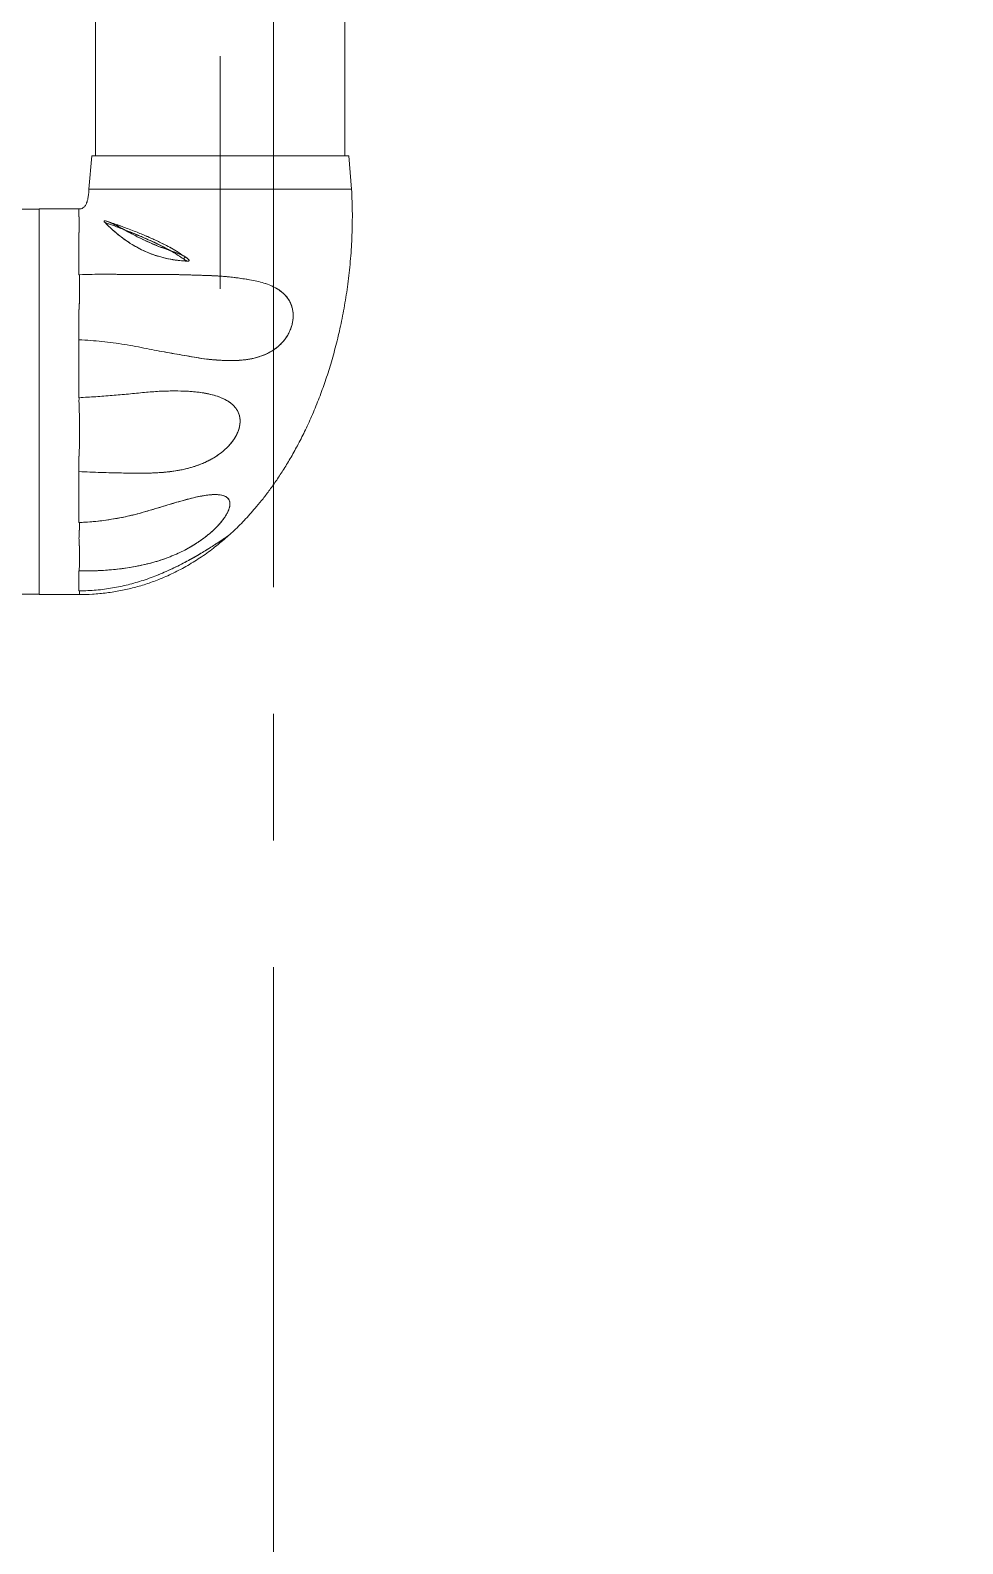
# Model space of a CAD drawing. Header units: millimetres. Extents: x 54 to 415, y 5 to 258.
# Drawn here: x 110.83 to 129.53, y 180.19 to 210.54 of the extents above; entities that cross this region are included whole.
import ezdxf

# ---------------------------------------------------------------- set-up
doc = ezdxf.new("R2010")
doc.units = ezdxf.units.MM
doc.linetypes.add('CENTERX2', pattern=[20.32, 12.7, -2.54, 2.54, -2.54])

msp = doc.modelspace()

# ---------------------------------------------------------------- linework, layer by layer
at = {"color": 7, "linetype": 'CENTERX2', "lineweight": 0}
msp.add_line((115.70831, 118.0924), (115.70831, 234.922), dxfattribs=at)
at = {"color": 7, "linetype": 'Continuous', "lineweight": 15}
for p, q in [((112.14164, 226.22107), (112.14164, 208.02573)), ((117.14164, 208.02573), (117.14164, 226.22107)), ((112.06664, 208.02573), (112.00808, 207.35649)), ((112.06692, 208.02573), (117.21636, 208.02573)), ((117.13998, 208.02573), (112.14331, 208.02573)), ((117.2752, 207.35649), (117.21665, 208.02573)), ((111.00831, 206.9524), (110.65498, 206.9524)), ((111.80831, 206.95907), (111.00831, 206.95907)), ((111.00831, 199.22602), (111.00831, 206.95878)), ((111.00831, 199.23272), (111.00831, 206.95209)), ((111.81129, 203.17472), (111.80831, 203.0924)), ((111.80831, 203.0924), (111.81129, 203.17472)), ((111.80831, 202.00257), (111.80831, 201.69296)), ((111.80831, 201.69296), (111.80831, 202.00257)), ((111.81011, 199.70337), (111.80808, 199.7033)), ((111.80808, 199.70329), (111.81011, 199.70337)), ((110.65498, 199.2324), (111.00831, 199.2324)), ((111.00831, 199.22573), (111.80831, 199.22573))]:
    msp.add_line(p, q, dxfattribs=at)
at = {"color": 7, "linetype": 'CENTERX2', "lineweight": 0, "ltscale": 1.333333}
msp.add_line((114.64164, 205.35907), (114.64164, 210.02573), dxfattribs=at)
at = {"color": 7, "linetype": 'Continuous', "lineweight": 15, "flags": 128}
msp.add_lwpolyline([(113.90546, 205.95717), (113.91271, 205.96614), (113.91986, 205.97418), (113.92669, 205.98102), (113.93296, 205.98644), (113.93848, 205.99027), (113.94307, 205.99237), (113.94657, 205.99268), (113.94887, 205.99119)], dxfattribs=at)
msp.add_lwpolyline([(113.90546, 205.95717), (113.91271, 205.96614), (113.91986, 205.97418), (113.92669, 205.98102), (113.93296, 205.98644), (113.93848, 205.99027), (113.94307, 205.99237), (113.94657, 205.99268), (113.94887, 205.99119)], dxfattribs=at)
at = {"color": 7, "linetype": 'CENTERX2', "lineweight": 0}
msp.add_circle((115.70831, 174.75907), 62.01667, dxfattribs=at)
at = {"color": 7, "linetype": 'Continuous', "lineweight": 15}
msp.add_circle((115.70831, 174.75907), 56.66667, dxfattribs=at)
for points, knots in [([(112.00831, 207.35907), (112.00615, 207.32403), (112.00231, 207.26191), (111.99091, 207.18204), (111.97737, 207.12402), (111.96099, 207.07542), (111.94139, 207.03591), (111.91576, 207.00298), (111.88829, 206.97963), (111.85062, 206.96172), (111.82135, 206.96001), (111.80535, 206.95907)], [0, 0, 0, 0, 0.21246301, 0.37675936, 0.48782909, 0.57266349, 0.6870453, 0.75278299, 0.82402367, 0.9037826, 1, 1, 1, 1]), ([(114.80669, 200.40848), (114.84393, 200.44245), (114.962, 200.55015), (115.15254, 200.74276), (115.34381, 200.95806), (115.50305, 201.15397), (115.63741, 201.33078), (115.77695, 201.52824), (115.92038, 201.74749), (116.06526, 201.98802), (116.21012, 202.25053), (116.35341, 202.53557), (116.49419, 202.84531), (116.62609, 203.16933), (116.74824, 203.50624), (116.85989, 203.85456), (116.96297, 204.22429), (117.05568, 204.61521), (117.1361, 205.02692), (117.2022, 205.45873), (117.25196, 205.90972), (117.28258, 206.37864), (117.2938, 206.86404), (117.28131, 207.19244), (117.27498, 207.35907)], [0, 0, 0, 0, 0.01987829, 0.06303573, 0.10678646, 0.13342749, 0.16260005, 0.19436386, 0.22878171, 0.26591767, 0.30509744, 0.34701667, 0.39172604, 0.43926749, 0.48497071, 0.53305155, 0.58350986, 0.63633152, 0.69148681, 0.74892902, 0.80859346, 0.87039704, 0.93423854, 1, 1, 1, 1]), ([(111.80831, 206.8023), (111.80831, 206.8023), (111.80833, 206.8023), (111.80834, 206.80229), (111.80837, 206.80227), (111.80844, 206.80218), (111.80857, 206.80187), (111.80883, 206.80064), (111.80939, 206.79578), (111.81003, 206.78482), (111.81085, 206.76528), (111.81152, 206.74296), (111.81208, 206.72084), (111.81247, 206.70245), (111.8128, 206.68381), (111.81309, 206.66385), (111.8133, 206.64288), (111.81343, 206.62125), (111.81345, 206.60063), (111.81338, 206.58433), (111.81327, 206.57223), (111.81317, 206.56411), (111.81305, 206.55628), (111.8129, 206.54877), (111.81274, 206.54158), (111.81242, 206.53009), (111.81193, 206.51594), (111.81103, 206.50082), (111.81016, 206.49185), (111.80927, 206.48775), (111.80879, 206.4867), (111.80854, 206.48643), (111.80842, 206.48635), (111.80836, 206.48633), (111.80833, 206.48633), (111.80831, 206.48632)], [0, 0, 0, 0, 0.00001935, 0.00005965, 0.00011525, 0.00034283, 0.00115471, 0.00422213, 0.01615205, 0.06321456, 0.14122084, 0.2501719, 0.31455232, 0.37764583, 0.4394525, 0.49997239, 0.569679, 0.63455088, 0.69458821, 0.74979127, 0.77324003, 0.79564872, 0.81701739, 0.83734608, 0.85663487, 0.87488381, 0.92914427, 0.96804479, 0.99159934, 0.99764265, 0.99925111, 0.99971828, 0.99987742, 0.99994221, 1, 1, 1, 1]), ([(111.80831, 206.48634), (111.80833, 206.48634), (111.80836, 206.48635), (111.80842, 206.48637), (111.80854, 206.48644), (111.80879, 206.48671), (111.80927, 206.48776), (111.81016, 206.49185), (111.81197, 206.5108), (111.81276, 206.53982), (111.81335, 206.57464), (111.81347, 206.60485), (111.81338, 206.63474), (111.81316, 206.65782), (111.81294, 206.67425), (111.8128, 206.68366), (111.81264, 206.69301), (111.81247, 206.70231), (111.81228, 206.71154), (111.81207, 206.7207), (111.81185, 206.72978), (111.81143, 206.74584), (111.81085, 206.7653), (111.81003, 206.78483), (111.80938, 206.79579), (111.80883, 206.80064), (111.80857, 206.80187), (111.80844, 206.80219), (111.80837, 206.80227), (111.80834, 206.80229), (111.80832, 206.8023), (111.80831, 206.8023), (111.80831, 206.8023)], [0, 0, 0, 0, 0.00005709, 0.00012086, 0.00027735, 0.00073834, 0.00233419, 0.00835452, 0.03187423, 0.14700755, 0.23585534, 0.31691487, 0.40375039, 0.50009423, 0.53019691, 0.56062275, 0.59137175, 0.62244392, 0.65383928, 0.68555782, 0.71759957, 0.74996452, 0.85886896, 0.93683694, 0.98386943, 0.99578746, 0.99884973, 0.99965924, 0.99988571, 0.99995583, 0.99998085, 1, 1, 1, 1]), ([(112.73422, 206.53178), (112.70616, 206.54725), (112.63497, 206.58649), (112.54465, 206.63422), (112.45994, 206.67551), (112.40644, 206.69914), (112.36671, 206.71351), (112.34651, 206.71908), (112.33498, 206.72126), (112.32791, 206.72203), (112.32226, 206.72191), (112.31874, 206.72137), (112.31572, 206.72031), (112.31293, 206.71828), (112.31076, 206.71224), (112.3165, 206.70102), (112.32554, 206.69119), (112.33073, 206.68554)], [0, 0, 0, 0, 0.17979613, 0.45613987, 0.59441969, 0.73284141, 0.79549846, 0.82468022, 0.83668237, 0.84878773, 0.85401876, 0.85929265, 0.86399471, 0.87119384, 0.88515378, 0.93399507, 1, 1, 1, 1]), ([(112.33071, 206.68554), (112.3251, 206.69158), (112.31669, 206.70065), (112.3117, 206.71132), (112.31204, 206.71658), (112.31416, 206.71929), (112.3167, 206.72076), (112.32015, 206.72163), (112.32407, 206.722), (112.33018, 206.72185), (112.34538, 206.71968), (112.37397, 206.71122), (112.41218, 206.69645), (112.48862, 206.6625), (112.59338, 206.60908), (112.68726, 206.55756), (112.73422, 206.53178)], [0, 0, 0, 0, 0.07048368, 0.1057584, 0.1234333, 0.13083585, 0.1383174, 0.14302408, 0.1477306, 0.15453599, 0.16741526, 0.21357663, 0.30475239, 0.39654287, 0.69809697, 1, 1, 1, 1]), ([(113.94797, 205.99209), (113.89811, 206.0258), (113.80253, 206.09043), (113.66335, 206.17217), (113.53806, 206.2392), (113.42833, 206.29385), (113.33419, 206.33832), (113.25507, 206.37416), (113.18778, 206.40365), (113.11432, 206.435), (113.02281, 206.47284), (112.90601, 206.51945), (112.78622, 206.56548), (112.66855, 206.60911), (112.55696, 206.64917), (112.45559, 206.68417), (112.39587, 206.70364), (112.3699, 206.7121)], [0, 0, 0, 0, 0.0855701, 0.16405361, 0.23410704, 0.29573186, 0.34919343, 0.39471349, 0.43242461, 0.46697055, 0.52493865, 0.59763647, 0.68470442, 0.75883103, 0.84074614, 0.93074929, 1, 1, 1, 1]), ([(113.94797, 205.99209), (113.89832, 206.02567), (113.80339, 206.08987), (113.66481, 206.17135), (113.53955, 206.23844), (113.42918, 206.29345), (113.33437, 206.33824), (113.25487, 206.37425), (113.18741, 206.40381), (113.11394, 206.43516), (113.02262, 206.47291), (112.90585, 206.51951), (112.78585, 206.56563), (112.66764, 206.60943), (112.55563, 206.64953), (112.45467, 206.68432), (112.39545, 206.7037), (112.36993, 206.71205)], [0, 0, 0, 0, 0.08522289, 0.16295077, 0.23312497, 0.2953349, 0.34915617, 0.3948738, 0.43267298, 0.46724765, 0.5251425, 0.59755805, 0.68491438, 0.75947969, 0.84189368, 0.93186843, 1, 1, 1, 1]), ([(112.33072, 206.68555), (112.3787, 206.66866), (112.47457, 206.63491), (112.64422, 206.57168), (112.82973, 206.49976), (113.03048, 206.41822), (113.24274, 206.32626), (113.46299, 206.22081), (113.68708, 206.10147), (113.83295, 206.00509), (113.90546, 205.95717)], [0, 0, 0, 0, 0.12482655, 0.24944243, 0.37504521, 0.50022531, 0.62489779, 0.75026832, 0.87584232, 1, 1, 1, 1]), ([(113.9739, 205.91299), (113.91095, 205.91748), (113.78487, 205.92647), (113.59997, 205.95719), (113.42227, 206.00043), (113.25514, 206.05702), (113.0997, 206.12312), (112.9452, 206.20269), (112.79652, 206.29437), (112.65662, 206.3947), (112.53196, 206.49615), (112.42159, 206.59537), (112.36102, 206.65548), (112.33073, 206.68554)], [0, 0, 0, 0, 0.08156861, 0.16336472, 0.24484721, 0.32511353, 0.40566874, 0.48598922, 0.58537644, 0.68513287, 0.78464893, 0.89231491, 1, 1, 1, 1]), ([(112.33073, 206.68554), (112.36393, 206.65258), (112.43039, 206.58657), (112.55695, 206.4741), (112.69306, 206.36708), (112.83537, 206.2695), (112.97743, 206.18505), (113.13471, 206.10626), (113.30752, 206.03748), (113.49287, 205.98115), (113.66898, 205.94424), (113.83011, 205.92247), (113.92597, 205.91615), (113.9739, 205.91299)], [0, 0, 0, 0, 0.11748377, 0.23526264, 0.35260726, 0.43942306, 0.52644201, 0.61315092, 0.70060145, 0.78840495, 0.8758276, 0.93791075, 1, 1, 1, 1]), ([(112.33073, 206.68554), (112.3789, 206.66859), (112.47493, 206.63479), (112.64453, 206.57154), (112.82996, 206.49966), (113.03055, 206.41819), (113.2424, 206.32639), (113.46207, 206.22125), (113.68613, 206.10205), (113.83252, 206.00535), (113.90546, 205.95717)], [0, 0, 0, 0, 0.12527028, 0.2498002, 0.37490079, 0.50045874, 0.62493337, 0.74938899, 0.87512729, 1, 1, 1, 1]), ([(112.73422, 206.53178), (112.77838, 206.51487), (112.86688, 206.48098), (113.00921, 206.42353), (113.15779, 206.36098), (113.31186, 206.29149), (113.47001, 206.21518), (113.57647, 206.15701), (113.62912, 206.12824)], [0, 0, 0, 0, 0.16775933, 0.33623526, 0.50011005, 0.66765883, 0.83565299, 1, 1, 1, 1]), ([(112.73422, 206.53178), (112.78623, 206.50339), (112.89059, 206.44642), (113.06481, 206.35878), (113.25282, 206.27212), (113.4415, 206.19368), (113.57118, 206.14845), (113.62912, 206.12824)], [0, 0, 0, 0, 0.20392812, 0.40918833, 0.61865718, 0.82965292, 1, 1, 1, 1]), ([(113.62912, 206.12824), (113.56003, 206.15253), (113.42132, 206.20129), (113.22559, 206.2842), (113.03907, 206.37127), (112.87441, 206.45508), (112.77749, 206.50811), (112.73422, 206.53178)], [0, 0, 0, 0, 0.20356928, 0.4087355, 0.6184873, 0.82970141, 1, 1, 1, 1]), ([(113.62912, 206.12824), (113.5767, 206.15688), (113.47061, 206.21486), (113.31286, 206.29102), (113.15865, 206.36061), (113.00967, 206.42334), (112.86697, 206.48095), (112.77836, 206.51488), (112.73422, 206.53178)], [0, 0, 0, 0, 0.16362805, 0.33116653, 0.4986004, 0.66337076, 0.83231072, 1, 1, 1, 1]), ([(113.62912, 206.12824), (113.66782, 206.11493), (113.74324, 206.089), (113.85273, 206.0456), (113.91671, 206.00939), (113.94887, 205.99119)], [0, 0, 0, 0, 0.34391716, 0.67024789, 1, 1, 1, 1]), ([(113.94887, 205.99119), (113.91498, 206.01026), (113.84922, 206.04727), (113.73947, 206.09033), (113.66595, 206.11559), (113.62912, 206.12824)], [0, 0, 0, 0, 0.34675879, 0.67270257, 1, 1, 1, 1]), ([(113.90546, 205.95717), (113.91676, 205.94952), (113.93917, 205.93435), (113.96238, 205.92007), (113.9739, 205.91299)], [0, 0, 0, 0, 0.503924, 1, 1, 1, 1]), ([(113.90546, 205.95717), (113.91676, 205.94952), (113.93917, 205.93435), (113.96238, 205.92007), (113.9739, 205.91299)], [0, 0, 0, 0, 0.50392416, 1, 1, 1, 1]), ([(113.96931, 205.97691), (113.96853, 205.97742), (113.96055, 205.98267), (113.95261, 205.98798), (113.94544, 205.99277)], [0, 0, 0, 0, 0.09736441, 1, 1, 1, 1]), ([(113.96919, 205.97698), (113.96845, 205.97747), (113.96051, 205.98269), (113.95261, 205.98798), (113.94544, 205.99277)], [0, 0, 0, 0, 0.09315009, 1, 1, 1, 1]), ([(113.94887, 205.99119), (113.96028, 205.98331), (113.98315, 205.96753), (114.00741, 205.94873), (114.01664, 205.93431), (114.01833, 205.92846), (114.01723, 205.92334), (114.01415, 205.91963), (114.00857, 205.91633), (113.99782, 205.9133), (113.98549, 205.91257), (113.97658, 205.91289), (113.9739, 205.91299)], [0, 0, 0, 0, 0.28490772, 0.57120825, 0.62753897, 0.68426418, 0.7201744, 0.75628311, 0.78959304, 0.84599621, 0.95360199, 1, 1, 1, 1]), ([(113.9739, 205.91299), (113.9808, 205.91283), (113.9912, 205.91259), (114.00397, 205.91481), (114.01123, 205.9176), (114.01574, 205.92115), (114.01802, 205.92544), (114.0179, 205.93157), (114.01077, 205.945), (113.98661, 205.96553), (113.96288, 205.98166), (113.94887, 205.99119)], [0, 0, 0, 0, 0.11844538, 0.17841403, 0.22509197, 0.25990622, 0.29481948, 0.33812586, 0.41260792, 0.65328015, 1, 1, 1, 1]), ([(111.80831, 204.94507), (111.80833, 204.94508), (111.80836, 204.94509), (111.80843, 204.94513), (111.80856, 204.94526), (111.80883, 204.94577), (111.80937, 204.94775), (111.81045, 204.95546), (111.81335, 204.99661), (111.81531, 205.06354), (111.81752, 205.14985), (111.81894, 205.22886), (111.82029, 205.3414), (111.82079, 205.481), (111.81848, 205.589), (111.81737, 205.64064)], [0, 0, 0, 0, 0.00005928, 0.00012549, 0.00028711, 0.00075809, 0.00237183, 0.00842171, 0.03198179, 0.16842991, 0.28068928, 0.38897686, 0.50011809, 0.76099998, 1, 1, 1, 1]), ([(111.81737, 205.64064), (111.81817, 205.60689), (111.81983, 205.53731), (111.82051, 205.42572), (111.82009, 205.32765), (111.81917, 205.24703), (111.81822, 205.18785), (111.81729, 205.14282), (111.81657, 205.11223), (111.81616, 205.09615), (111.81574, 205.08065), (111.81531, 205.06573), (111.81487, 205.0514), (111.81413, 205.02876), (111.81312, 205.00127), (111.81166, 204.97244), (111.81044, 204.95546), (111.80937, 204.94775), (111.80883, 204.94577), (111.80856, 204.94526), (111.80843, 204.94513), (111.80836, 204.94509), (111.80833, 204.94508), (111.80831, 204.94507)], [0, 0, 0, 0, 0.15690243, 0.32352875, 0.49989425, 0.58481728, 0.66809498, 0.74972869, 0.77272544, 0.79486643, 0.81615173, 0.83658137, 0.85615541, 0.87487392, 0.92912154, 0.96801767, 0.99157707, 0.99762737, 0.99924149, 0.9997127, 0.99987443, 0.99994068, 1, 1, 1, 1]), ([(111.80831, 205.63942), (111.81023, 205.63928), (111.81304, 205.63908), (111.81591, 205.6397), (111.8169, 205.64011), (111.81716, 205.64028), (111.81731, 205.64043), (111.81736, 205.64055), (111.81737, 205.64061), (111.81737, 205.64064)], [0, 0, 0, 0, 0.59656541, 0.86842886, 0.91202192, 0.94708598, 0.97531286, 0.98784765, 1, 1, 1, 1]), ([(111.81737, 205.64064), (111.81737, 205.64061), (111.81736, 205.64054), (111.81729, 205.6404), (111.8171, 205.64023), (111.81675, 205.64005), (111.81547, 205.63958), (111.81332, 205.63922), (111.81093, 205.63901), (111.8093, 205.6392), (111.80863, 205.63943), (111.80831, 205.63954)], [0, 0, 0, 0, 0.01334455, 0.02733121, 0.06000996, 0.1022546, 0.1559717, 0.49817008, 0.77424465, 0.89151285, 1, 1, 1, 1]), ([(115.22796, 205.5405), (115.15186, 205.55235), (115.00061, 205.57591), (114.76783, 205.60483), (114.53091, 205.61979), (114.33703, 205.6268), (114.18418, 205.63148), (114.07702, 205.63463), (113.96814, 205.63782), (113.86205, 205.64079), (113.75345, 205.643), (113.64639, 205.64423), (113.49966, 205.64533), (113.32184, 205.64579), (113.11775, 205.64594), (112.93089, 205.64637), (112.75135, 205.64719), (112.54996, 205.6487), (112.32202, 205.65003), (112.0702, 205.64899), (111.90183, 205.64343), (111.81737, 205.64064)], [0, 0, 0, 0, 0.07059367, 0.14031003, 0.20955675, 0.27940047, 0.31039806, 0.34336896, 0.37310615, 0.40552312, 0.43598921, 0.4678644, 0.4989343, 0.56403612, 0.62313316, 0.67721278, 0.72721937, 0.77982191, 0.85288472, 0.92619528, 1, 1, 1, 1]), ([(111.81737, 205.64064), (111.89959, 205.64337), (112.06358, 205.64882), (112.30886, 205.65003), (112.55154, 205.64872), (112.79092, 205.64689), (113.02897, 205.64599), (113.27777, 205.64581), (113.54299, 205.64533), (113.82269, 205.64256), (114.10867, 205.6336), (114.39402, 205.62523), (114.67835, 205.61298), (114.95783, 205.58261), (115.13734, 205.55462), (115.22796, 205.5405)], [0, 0, 0, 0, 0.07184909, 0.1432938, 0.21447242, 0.28372871, 0.35209171, 0.42228646, 0.50108127, 0.58370637, 0.66628145, 0.75073391, 0.8335801, 0.91598731, 1, 1, 1, 1]), ([(115.22796, 205.5405), (115.27756, 205.53136), (115.37539, 205.51333), (115.51746, 205.47498), (115.65205, 205.42676), (115.76512, 205.37049), (115.8556, 205.31033), (115.92692, 205.24897), (115.98424, 205.18339), (116.02802, 205.11639), (116.06044, 205.04957), (116.08448, 204.97768), (116.09932, 204.90103), (116.10459, 204.82188), (116.10075, 204.75095), (116.09166, 204.68948), (116.0801, 204.63741), (116.06294, 204.57951), (116.03855, 204.51631), (116.0092, 204.45686), (115.97927, 204.40606), (115.9504, 204.36312), (115.91575, 204.31766), (115.87433, 204.27033), (115.82517, 204.22197), (115.77082, 204.17594), (115.71505, 204.13545), (115.65824, 204.09986), (115.60066, 204.06849), (115.53817, 204.03916), (115.46183, 204.00881), (115.37252, 203.9804), (115.27217, 203.95649), (115.16333, 203.93767), (115.05293, 203.92539), (114.93959, 203.91893), (114.83729, 203.91761), (114.74354, 203.91985), (114.65373, 203.92429), (114.56437, 203.93028), (114.46869, 203.93842), (114.33904, 203.95133), (114.17579, 203.97581), (113.97699, 204.0124), (113.7763, 204.04635), (113.5731, 204.08168), (113.36983, 204.11851), (113.23448, 204.14522), (113.1673, 204.15848)], [0, 0, 0, 0, 0.03161064, 0.06234766, 0.09432852, 0.12483744, 0.14600351, 0.16698679, 0.18770819, 0.20361567, 0.21905266, 0.23500764, 0.25072543, 0.26642346, 0.28225285, 0.29257429, 0.30306364, 0.31378902, 0.32852823, 0.34382867, 0.35440222, 0.36530831, 0.3765744, 0.39111655, 0.40638108, 0.42240083, 0.43920292, 0.45354507, 0.46876015, 0.48484845, 0.50180917, 0.52632219, 0.55045178, 0.5736793, 0.60270019, 0.62644475, 0.65046642, 0.67110181, 0.68842576, 0.70931201, 0.72921419, 0.75024868, 0.79269257, 0.83354133, 0.8749581, 0.91683123, 0.95871549, 1, 1, 1, 1]), ([(113.1673, 204.15848), (113.23411, 204.14529), (113.36833, 204.1188), (113.56986, 204.08226), (113.77103, 204.04724), (113.96972, 204.0137), (114.16721, 203.97741), (114.32518, 203.95318), (114.44521, 203.94066), (114.52603, 203.93345), (114.60349, 203.92753), (114.66692, 203.92368), (114.7164, 203.92124), (114.75488, 203.91974), (114.79615, 203.91863), (114.84017, 203.91809), (114.88695, 203.9183), (114.94746, 203.91968), (115.02944, 203.92383), (115.12066, 203.93256), (115.21436, 203.94601), (115.29949, 203.96255), (115.38582, 203.98458), (115.46255, 204.00935), (115.53052, 204.03594), (115.59158, 204.06385), (115.65015, 204.09504), (115.70936, 204.13159), (115.76658, 204.17263), (115.82128, 204.21844), (115.87078, 204.26659), (115.91809, 204.32003), (115.96244, 204.37923), (115.99863, 204.43773), (116.02578, 204.49006), (116.04591, 204.53526), (116.06677, 204.5909), (116.08585, 204.65768), (116.09968, 204.73688), (116.10461, 204.81684), (116.09991, 204.8963), (116.08564, 204.97315), (116.06215, 205.04537), (116.03008, 205.11279), (115.98645, 205.18051), (115.92924, 205.24669), (115.85809, 205.30844), (115.76764, 205.36908), (115.65428, 205.42587), (115.51903, 205.47451), (115.3762, 205.51317), (115.27784, 205.5313), (115.22796, 205.5405)], [0, 0, 0, 0, 0.04105507, 0.0824791, 0.12396855, 0.16497901, 0.20535223, 0.24775206, 0.26586324, 0.28251001, 0.29988191, 0.31607382, 0.32386724, 0.33230315, 0.34138504, 0.35111944, 0.36151482, 0.37258184, 0.39170151, 0.41695765, 0.43507719, 0.45686582, 0.47709185, 0.49724587, 0.51331641, 0.52824173, 0.54422023, 0.55954461, 0.57639407, 0.59245888, 0.60776565, 0.62234661, 0.63913429, 0.65514147, 0.66543051, 0.67545014, 0.68523726, 0.70117971, 0.71667085, 0.7325843, 0.74836277, 0.76403768, 0.77994912, 0.79548978, 0.81151647, 0.83230246, 0.85331317, 0.87446527, 0.90513349, 0.93731472, 0.96821058, 1, 1, 1, 1]), ([(113.1673, 204.15848), (113.09254, 204.17346), (112.94462, 204.20309), (112.72061, 204.24215), (112.49611, 204.27515), (112.2694, 204.30229), (112.04002, 204.32371), (111.88598, 204.33277), (111.80831, 204.33735)], [0, 0, 0, 0, 0.16854044, 0.33346005, 0.49942964, 0.66505497, 0.83110296, 1, 1, 1, 1]), ([(111.80831, 204.33735), (111.88591, 204.33279), (112.03994, 204.32374), (112.26933, 204.3023), (112.49611, 204.27515), (112.7206, 204.24215), (112.94462, 204.2031), (113.09254, 204.17346), (113.1673, 204.15848)], [0, 0, 0, 0, 0.1687439, 0.33493694, 0.50057046, 0.66653188, 0.83145532, 1, 1, 1, 1]), ([(111.80831, 203.17415), (111.80833, 203.17412), (111.80838, 203.17406), (111.80855, 203.17397), (111.80906, 203.17389), (111.80986, 203.17404), (111.81066, 203.17422), (111.81109, 203.17447), (111.81124, 203.17461), (111.81127, 203.17469), (111.81129, 203.17472)], [0, 0, 0, 0, 0.0336462, 0.07173249, 0.17242241, 0.50433566, 0.81830215, 0.92212929, 0.96349497, 1, 1, 1, 1]), ([(111.81129, 203.17472), (111.81127, 203.17468), (111.81124, 203.1746), (111.81109, 203.17445), (111.81066, 203.1742), (111.81007, 203.17407), (111.80946, 203.17403), (111.80904, 203.17411), (111.80865, 203.1743), (111.80843, 203.17449), (111.80831, 203.17459)], [0, 0, 0, 0, 0.03849823, 0.08056642, 0.18272349, 0.48619327, 0.61358214, 0.73689656, 0.86344031, 1, 1, 1, 1]), ([(111.80831, 203.0924), (111.80934, 203.06388), (111.81101, 203.01738), (111.8133, 202.94807), (111.81494, 202.88414), (111.81642, 202.81578), (111.81756, 202.7475), (111.81839, 202.67934), (111.81894, 202.61031), (111.81922, 202.53374), (111.81914, 202.45003), (111.81858, 202.35963), (111.81782, 202.29269), (111.81718, 202.24911), (111.81685, 202.22889), (111.81651, 202.20919), (111.81615, 202.19001), (111.81577, 202.17134), (111.81537, 202.15319), (111.81463, 202.1219), (111.81358, 202.08287), (111.81201, 202.0415), (111.81068, 202.01731), (111.80949, 202.00636), (111.80889, 202.00356), (111.80859, 202.00284), (111.80844, 202.00265), (111.80837, 202.00259), (111.80833, 202.00258), (111.80831, 202.00257)], [0, 0, 0, 0, 0.07745268, 0.12628783, 0.18829621, 0.25118202, 0.312249, 0.37421687, 0.4370868, 0.50085996, 0.58391855, 0.66702232, 0.75017344, 0.76939174, 0.78815085, 0.8064508, 0.82429163, 0.84167338, 0.85859608, 0.87505978, 0.92929993, 0.96817141, 0.99168517, 0.99769938, 0.99928713, 0.99973958, 0.99988905, 0.99994824, 1, 1, 1, 1]), ([(111.80831, 202.00257), (111.80833, 202.00258), (111.80837, 202.00259), (111.80844, 202.00265), (111.80857, 202.00281), (111.80873, 202.00315), (111.80895, 202.00384), (111.80952, 202.00651), (111.81067, 202.01734), (111.81352, 202.06896), (111.81539, 202.15027), (111.81738, 202.25542), (111.81851, 202.35071), (111.81914, 202.44611), (111.81926, 202.56133), (111.81842, 202.69581), (111.81644, 202.81899), (111.81434, 202.90808), (111.81282, 202.96351), (111.81076, 203.02415), (111.80923, 203.06692), (111.80831, 203.0924)], [0, 0, 0, 0, 0.00005181, 0.00011106, 0.00026073, 0.00062674, 0.00115062, 0.00230516, 0.00832798, 0.03187493, 0.14831537, 0.23664625, 0.32511157, 0.41249641, 0.49983118, 0.64161337, 0.78017276, 0.83526343, 0.8838492, 0.93078474, 1, 1, 1, 1]), ([(113.1215, 203.27985), (113.01423, 203.26935), (112.80005, 203.24838), (112.47365, 203.21913), (112.14374, 203.19402), (111.92223, 203.18116), (111.81129, 203.17472)], [0, 0, 0, 0, 0.25070771, 0.50058854, 0.74989121, 1, 1, 1, 1]), ([(113.1215, 203.27985), (113.01385, 203.26935), (112.79926, 203.24841), (112.47258, 203.21901), (112.14306, 203.19398), (111.92195, 203.18115), (111.81129, 203.17472)], [0, 0, 0, 0, 0.25160381, 0.50150729, 0.75052016, 1, 1, 1, 1]), ([(113.09673, 201.66133), (113.15148, 201.66179), (113.26261, 201.66272), (113.42675, 201.67075), (113.59064, 201.68498), (113.76246, 201.70818), (113.92526, 201.74021), (114.08388, 201.78236), (114.21106, 201.82538), (114.32154, 201.87103), (114.40814, 201.91232), (114.49258, 201.95815), (114.57476, 202.00932), (114.65444, 202.06658), (114.72448, 202.12443), (114.78569, 202.1824), (114.839, 202.2401), (114.88596, 202.2986), (114.92894, 202.3609), (114.96688, 202.42713), (114.99938, 202.49943), (115.02321, 202.57356), (115.03718, 202.64986), (115.03993, 202.72497), (115.03078, 202.79729), (115.01041, 202.86505), (114.98004, 202.92626), (114.94105, 202.98155), (114.8957, 203.02978), (114.84453, 203.07263), (114.77244, 203.12127), (114.67337, 203.17142), (114.54719, 203.21637), (114.41398, 203.25086), (114.23198, 203.28439), (113.99682, 203.30627), (113.71012, 203.3111), (113.41795, 203.3056), (113.22047, 203.28845), (113.1215, 203.27985)], [0, 0, 0, 0, 0.03479482, 0.07061362, 0.10571968, 0.14151777, 0.18397155, 0.21484013, 0.24979461, 0.27243952, 0.29334913, 0.3125033, 0.3348599, 0.3557079, 0.37506368, 0.39212899, 0.40826087, 0.42351081, 0.43794411, 0.45411254, 0.4694348, 0.48554598, 0.50104964, 0.51686161, 0.5325886, 0.54817706, 0.56417773, 0.57968409, 0.59578017, 0.6112942, 0.62733268, 0.65774191, 0.68953211, 0.72035209, 0.75176403, 0.81400625, 0.87589759, 0.93780524, 1, 1, 1, 1]), ([(113.09673, 201.66133), (113.13171, 201.66153), (113.20351, 201.66193), (113.31084, 201.66516), (113.39409, 201.6695), (113.45224, 201.67351), (113.48636, 201.67616), (113.52148, 201.67921), (113.55761, 201.6827), (113.59473, 201.68667), (113.63285, 201.69117), (113.67213, 201.69628), (113.71863, 201.70286), (113.77838, 201.71234), (113.85712, 201.72691), (113.94164, 201.74536), (114.0234, 201.76623), (114.09413, 201.78685), (114.15824, 201.80773), (114.23095, 201.83386), (114.31128, 201.86652), (114.39801, 201.90721), (114.48264, 201.95241), (114.5651, 202.00293), (114.64518, 202.05952), (114.71569, 202.11675), (114.77745, 202.17416), (114.83137, 202.23137), (114.87902, 202.2894), (114.92271, 202.35117), (114.96148, 202.41679), (114.99502, 202.48845), (115.02016, 202.56207), (115.03574, 202.63818), (115.04028, 202.71341), (115.03296, 202.7863), (115.01429, 202.8549), (114.98536, 202.91712), (114.94761, 202.97339), (114.90325, 203.02256), (114.85286, 203.0663), (114.78046, 203.11676), (114.68106, 203.1681), (114.55435, 203.2142), (114.42157, 203.24918), (114.23966, 203.28337), (114.00365, 203.30601), (113.71521, 203.31112), (113.42039, 203.30578), (113.22116, 203.2885), (113.1215, 203.27985)], [0, 0, 0, 0, 0.02220846, 0.04557675, 0.06871692, 0.07586766, 0.08325393, 0.09087717, 0.09873895, 0.10684096, 0.115185, 0.123773, 0.13271957, 0.14592811, 0.16344446, 0.18533538, 0.20290717, 0.2191142, 0.23393944, 0.24736601, 0.27001421, 0.29090897, 0.31002918, 0.33240248, 0.35326429, 0.37262882, 0.38973314, 0.40590442, 0.42119131, 0.43565566, 0.45179358, 0.4670808, 0.48317392, 0.49863277, 0.51444839, 0.53013373, 0.54574747, 0.5617458, 0.57722999, 0.59329961, 0.60881597, 0.62486695, 0.6562135, 0.68769087, 0.71858493, 0.75012657, 0.81228832, 0.87480196, 0.93736931, 1, 1, 1, 1]), ([(111.80831, 201.69296), (111.88162, 201.68946), (112.0278, 201.68247), (112.24582, 201.67447), (112.49843, 201.66728), (112.78386, 201.6622), (112.99278, 201.66162), (113.09673, 201.66133)], [0, 0, 0, 0, 0.16784541, 0.33470761, 0.50074982, 0.7515933, 1, 1, 1, 1]), ([(111.80831, 201.69296), (111.88211, 201.68945), (112.02839, 201.68249), (112.24579, 201.67452), (112.49761, 201.66728), (112.78296, 201.66221), (112.99248, 201.66162), (113.09673, 201.66133)], [0, 0, 0, 0, 0.1689652, 0.33494377, 0.49932033, 0.75088782, 1, 1, 1, 1]), ([(113.09341, 199.82136), (113.14574, 199.83345), (113.25159, 199.8579), (113.40796, 199.90335), (113.56112, 199.95536), (113.70969, 200.01412), (113.85586, 200.08051), (113.99871, 200.1548), (114.12677, 200.23066), (114.23685, 200.30363), (114.33234, 200.37323), (114.42376, 200.4466), (114.51019, 200.52358), (114.5884, 200.60147), (114.65607, 200.67741), (114.71324, 200.75082), (114.75775, 200.81797), (114.79095, 200.8785), (114.81474, 200.93342), (114.83044, 200.9857), (114.83725, 201.03475), (114.83481, 201.07906), (114.82305, 201.11771), (114.80267, 201.15053), (114.77163, 201.17989), (114.72821, 201.204), (114.67196, 201.22112), (114.5991, 201.23177), (114.50646, 201.23338), (114.39534, 201.22379), (114.27644, 201.2053), (114.13071, 201.17532), (113.95382, 201.1308), (113.74807, 201.07196), (113.53784, 201.00845), (113.32024, 200.94174), (113.17051, 200.89825), (113.09331, 200.87582)], [0, 0, 0, 0, 0.0355587, 0.07192264, 0.10782566, 0.14247953, 0.17719453, 0.21311187, 0.24744546, 0.27361078, 0.29824816, 0.3233905, 0.3488512, 0.37271182, 0.39497659, 0.41586217, 0.43562919, 0.45168584, 0.46714026, 0.4830637, 0.49865999, 0.5143536, 0.53012636, 0.54571256, 0.56170008, 0.58244691, 0.60345473, 0.6246675, 0.65510535, 0.6872514, 0.7178387, 0.74990291, 0.79930409, 0.84913313, 0.898251, 0.94753673, 1, 1, 1, 1]), ([(113.09331, 200.87582), (113.15654, 200.89412), (113.27975, 200.92978), (113.46048, 200.98478), (113.63561, 201.0381), (113.80925, 201.08975), (113.97868, 201.13712), (114.13232, 201.17541), (114.26688, 201.20353), (114.38639, 201.22266), (114.49832, 201.23302), (114.59175, 201.23225), (114.66539, 201.22248), (114.72245, 201.2063), (114.76687, 201.18316), (114.79902, 201.15477), (114.8206, 201.12286), (114.83368, 201.08505), (114.83748, 201.04142), (114.83198, 200.99294), (114.81908, 200.94679), (114.80257, 200.90481), (114.78508, 200.86797), (114.76168, 200.82549), (114.73105, 200.77713), (114.69192, 200.72295), (114.64682, 200.66715), (114.58958, 200.60304), (114.51792, 200.53088), (114.4321, 200.45368), (114.34112, 200.37997), (114.24589, 200.30993), (114.1369, 200.23706), (114.01061, 200.16149), (113.87006, 200.0875), (113.72511, 200.02072), (113.59739, 199.96943), (113.4836, 199.92881), (113.39442, 199.89995), (113.3046, 199.87358), (113.20769, 199.84743), (113.13473, 199.83079), (113.09341, 199.82136)], [0, 0, 0, 0, 0.04293858, 0.08366191, 0.12472716, 0.16540188, 0.20710423, 0.24757529, 0.27967798, 0.31030793, 0.34254421, 0.37308914, 0.39424484, 0.41524198, 0.43601731, 0.45198491, 0.46755577, 0.48336791, 0.49909117, 0.51468973, 0.5306056, 0.54087541, 0.55137646, 0.56218339, 0.57691054, 0.59222418, 0.60824683, 0.62508436, 0.64887304, 0.67426543, 0.69937976, 0.72403133, 0.75022231, 0.78386393, 0.8193164, 0.85370154, 0.88846542, 0.90995202, 0.93351839, 0.95046166, 0.97194478, 1, 1, 1, 1]), ([(111.81843, 200.67091), (111.81672, 200.67086), (111.81323, 200.67075), (111.80998, 200.66976), (111.80831, 200.66925)], [0, 0, 0, 0, 0.4884147, 1, 1, 1, 1]), ([(111.81843, 200.67091), (111.81737, 200.61048), (111.81611, 200.53818), (111.81316, 200.45979), (111.81196, 200.43065), (111.81029, 200.39733), (111.80909, 200.37357), (111.80831, 200.35825)], [0, 0, 0, 0, 0.56041055, 0.67050677, 0.76113966, 0.84599979, 1, 1, 1, 1]), ([(111.80831, 200.66926), (111.8091, 200.66907), (111.81087, 200.66865), (111.81395, 200.66905), (111.81635, 200.66948), (111.81774, 200.6701), (111.81812, 200.67035), (111.81833, 200.67058), (111.81841, 200.67077), (111.81842, 200.67087), (111.81843, 200.67091)], [0, 0, 0, 0, 0.221668703, 0.497546654, 0.832037066, 0.886446183, 0.930826303, 0.96735547, 0.983872833, 1, 1, 1, 1]), ([(111.80831, 200.35825), (111.809, 200.37176), (111.81012, 200.39386), (111.81155, 200.42239), (111.81263, 200.44672), (111.81362, 200.47195), (111.81464, 200.50072), (111.8167, 200.56592), (111.81765, 200.6234), (111.81843, 200.67091)], [0, 0, 0, 0, 0.13583249, 0.22233848, 0.28255171, 0.37514223, 0.46846815, 0.56057662, 1, 1, 1, 1]), ([(111.80831, 200.66949), (111.80998, 200.66991), (111.81327, 200.67074), (111.81673, 200.67085), (111.81843, 200.67091)], [0, 0, 0, 0, 0.50803691, 1, 1, 1, 1]), ([(111.81843, 200.67091), (111.81842, 200.67086), (111.81841, 200.67077), (111.81832, 200.67057), (111.81809, 200.67033), (111.81766, 200.67008), (111.81611, 200.66943), (111.81355, 200.66898), (111.81077, 200.66864), (111.80922, 200.66895), (111.80863, 200.66923), (111.80842, 200.66941), (111.80831, 200.6695)], [0, 0, 0, 0, 0.01620686, 0.03296232, 0.07075723, 0.11769803, 0.17599584, 0.53876418, 0.81664813, 0.91555734, 0.95873751, 1, 1, 1, 1]), ([(113.09331, 200.87582), (113.02516, 200.85727), (112.88817, 200.81998), (112.67763, 200.77361), (112.43018, 200.72885), (112.14326, 200.69047), (111.92748, 200.67748), (111.81843, 200.67091)], [0, 0, 0, 0, 0.16504785, 0.33175846, 0.50079485, 0.74771344, 1, 1, 1, 1]), ([(111.81843, 200.67091), (111.89122, 200.6749), (112.0356, 200.68282), (112.24994, 200.70496), (112.49939, 200.73997), (112.78217, 200.79301), (112.99018, 200.84837), (113.09331, 200.87582)], [0, 0, 0, 0, 0.16841327, 0.33402781, 0.49748345, 0.75086644, 1, 1, 1, 1]), ([(111.80831, 200.35825), (111.80933, 200.3384), (111.81099, 200.30613), (111.81327, 200.25912), (111.8149, 200.21642), (111.81639, 200.17148), (111.81753, 200.12745), (111.81839, 200.08432), (111.81895, 200.04152), (111.81934, 199.98252), (111.81904, 199.90894), (111.81769, 199.8412), (111.8161, 199.79162), (111.81456, 199.75777), (111.81316, 199.72809), (111.81093, 199.71), (111.81011, 199.70337)], [0, 0, 0, 0, 0.07747859, 0.12587366, 0.18792153, 0.25082797, 0.31195135, 0.37395928, 0.43685296, 0.50063353, 0.64013988, 0.78185826, 0.83718081, 0.89745235, 0.96241681, 1, 1, 1, 1]), ([(111.81011, 199.70337), (111.8108, 199.70868), (111.81265, 199.72278), (111.81404, 199.74793), (111.81548, 199.77652), (111.81656, 199.80548), (111.81738, 199.83289), (111.81835, 199.87373), (111.81915, 199.92863), (111.81934, 200.00615), (111.81841, 200.09388), (111.81642, 200.17309), (111.81431, 200.23208), (111.81281, 200.26932), (111.81075, 200.31064), (111.80922, 200.34045), (111.80831, 200.35825)], [0, 0, 0, 0, 0.03015222, 0.08003809, 0.13907746, 0.1843086, 0.2323448, 0.28020962, 0.39014788, 0.49983109, 0.64158125, 0.78016911, 0.83525767, 0.88376234, 0.93057868, 1, 1, 1, 1]), ([(111.80851, 199.22573), (111.89905, 199.22729), (112.08527, 199.2305), (112.36457, 199.25739), (112.64387, 199.30174), (112.91603, 199.36388), (113.18094, 199.44283), (113.45556, 199.54444), (113.73825, 199.67212), (114.02676, 199.82899), (114.30393, 200.00686), (114.56544, 200.19945), (114.72784, 200.34017), (114.80688, 200.40866)], [0, 0, 0, 0, 0.08233635, 0.16935316, 0.25494044, 0.33941315, 0.42306892, 0.5061852, 0.60556256, 0.70492301, 0.80460761, 0.90490403, 1, 1, 1, 1]), ([(113.09408, 199.51081), (113.14791, 199.52922), (113.25272, 199.56508), (113.40772, 199.62578), (113.56021, 199.69069), (113.71334, 199.76157), (113.86223, 199.83566), (114.00311, 199.91035), (114.13413, 199.98353), (114.25554, 200.0544), (114.37172, 200.1248), (114.47976, 200.19245), (114.56987, 200.25044), (114.64062, 200.29684), (114.69559, 200.33338), (114.73847, 200.36219), (114.7697, 200.38333), (114.79074, 200.39765), (114.80439, 200.40697), (114.8061, 200.40814), (114.80695, 200.40871)], [0, 0, 0, 0, 0.07387224, 0.14383177, 0.21587392, 0.28885164, 0.36303486, 0.43281405, 0.49848524, 0.56283679, 0.62358785, 0.68817635, 0.74859574, 0.79081244, 0.83267279, 0.87408736, 0.90606255, 0.93710856, 0.96873903, 1, 1, 1, 1]), ([(113.09408, 199.51081), (113.14778, 199.52918), (113.25203, 199.56484), (113.40589, 199.62506), (113.55716, 199.68935), (113.70946, 199.75971), (113.85808, 199.83353), (113.99888, 199.90805), (114.13001, 199.98117), (114.25169, 200.05211), (114.36842, 200.12276), (114.47709, 200.19075), (114.56793, 200.24918), (114.63932, 200.29598), (114.6948, 200.33285), (114.73797, 200.36185), (114.76936, 200.3831), (114.79056, 200.39752), (114.80436, 200.40695), (114.80609, 200.40813), (114.80695, 200.40871)], [0, 0, 0, 0, 0.07369884, 0.14306147, 0.21426516, 0.28691342, 0.36099846, 0.43069026, 0.49628162, 0.56079218, 0.62169132, 0.68660083, 0.74730896, 0.78991603, 0.83205163, 0.87363849, 0.90563236, 0.93669338, 0.96853514, 1, 1, 1, 1]), ([(111.81011, 199.70337), (111.88323, 199.70229), (112.02844, 199.70014), (112.24429, 199.70738), (112.49557, 199.72519), (112.78043, 199.75892), (112.98965, 199.80066), (113.09341, 199.82136)], [0, 0, 0, 0, 0.16805864, 0.33374905, 0.4976063, 0.75082885, 1, 1, 1, 1]), ([(113.09341, 199.82136), (113.02479, 199.80724), (112.8869, 199.77885), (112.67496, 199.74668), (112.42577, 199.71883), (112.13698, 199.70029), (111.91976, 199.70234), (111.81011, 199.70337)], [0, 0, 0, 0, 0.1652208, 0.33196473, 0.50078134, 0.74800209, 1, 1, 1, 1]), ([(111.80808, 199.7033), (111.80811, 199.65733), (111.80819, 199.56558), (111.80826, 199.45488), (111.8083, 199.36296), (111.80831, 199.3205), (111.80831, 199.29931)], [0, 0, 0, 0, 0.25148491, 0.50197988, 0.75148491, 1, 1, 1, 1]), ([(111.80831, 199.29937), (111.80831, 199.32056), (111.8083, 199.36302), (111.80826, 199.45493), (111.80819, 199.56561), (111.80811, 199.65734), (111.80808, 199.70329)], [0, 0, 0, 0, 0.24851561, 0.49802081, 0.74851561, 1, 1, 1, 1]), ([(111.81837, 199.29972), (111.93071, 199.30357), (112.1522, 199.31115), (112.47779, 199.3547), (112.79211, 199.41825), (112.99407, 199.48015), (113.09408, 199.51081)], [0, 0, 0, 0, 0.2596843, 0.51201396, 0.75836674, 1, 1, 1, 1]), ([(111.81837, 199.29972), (111.93071, 199.30357), (112.1522, 199.31115), (112.47779, 199.3547), (112.79211, 199.41825), (112.99407, 199.48015), (113.09408, 199.51081)], [0, 0, 0, 0, 0.2596843, 0.51201396, 0.75836674, 1, 1, 1, 1]), ([(111.80831, 199.2993), (111.80997, 199.29943), (111.8132, 199.29967), (111.81668, 199.2997), (111.81837, 199.29972)], [0, 0, 0, 0, 0.51166532, 1, 1, 1, 1]), ([(111.80831, 199.29931), (111.80913, 199.29926), (111.81094, 199.29916), (111.814, 199.29926), (111.81636, 199.29937), (111.81771, 199.29952), (111.81809, 199.29958), (111.81828, 199.29964), (111.81836, 199.29969), (111.81837, 199.29971), (111.81837, 199.29972)], [0, 0, 0, 0, 0.23152966, 0.50678266, 0.83536, 0.88866866, 0.93211172, 0.9678905, 0.98411299, 1, 1, 1, 1]), ([(111.80831, 199.22573), (111.80895, 199.2258), (111.80998, 199.22591), (111.81124, 199.22654), (111.81219, 199.22722), (111.81304, 199.2281), (111.81399, 199.22945), (111.81485, 199.23108), (111.81679, 199.23593), (111.81976, 199.25097), (111.81891, 199.28066), (111.81837, 199.29972)], [0, 0, 0, 0, 0.06983008, 0.11234531, 0.13593149, 0.18049244, 0.22535939, 0.26998131, 0.31415472, 0.55967143, 1, 1, 1, 1]), ([(111.81837, 199.29972), (111.81883, 199.28691), (111.81975, 199.26157), (111.8179, 199.23918), (111.81481, 199.2301), (111.81238, 199.2274), (111.8114, 199.22663), (111.81004, 199.22593), (111.80899, 199.22581), (111.80831, 199.22573)], [0, 0, 0, 0, 0.28331235, 0.56051511, 0.8064708, 0.85481177, 0.88434904, 0.92606279, 1, 1, 1, 1]), ([(111.80831, 199.29936), (111.80997, 199.29946), (111.81325, 199.29967), (111.81668, 199.2997), (111.81837, 199.29972)], [0, 0, 0, 0, 0.50806884, 1, 1, 1, 1]), ([(111.81837, 199.29972), (111.81837, 199.29971), (111.81836, 199.29969), (111.81828, 199.29964), (111.81808, 199.29959), (111.8177, 199.29952), (111.81631, 199.29937), (111.81393, 199.29925), (111.81126, 199.29918), (111.80942, 199.29925), (111.80867, 199.29933), (111.80831, 199.29937)], [0, 0, 0, 0, 0.01528804, 0.03103802, 0.06632429, 0.10984136, 0.16367714, 0.4975496, 0.7711283, 0.88864024, 1, 1, 1, 1])]:
    msp.add_open_spline(points, degree=3, knots=knots, dxfattribs=at)
for points in [[(112.00831, 207.35907), (112.01075, 207.35907), (112.01564, 207.35907), (112.05506, 207.35907), (112.11757, 207.35907), (112.20487, 207.35907), (112.31551, 207.35907), (112.44859, 207.35907), (112.60278, 207.35907), (112.7766, 207.35907), (112.96839, 207.35907), (113.17629, 207.35907), (113.3983, 207.35907), (113.63229, 207.35907), (113.876, 207.35907), (114.12708, 207.35907), (114.38312, 207.35907), (114.55547, 207.35907), (114.64164, 207.35907)], [(114.64164, 207.35907), (114.55547, 207.35907), (114.38312, 207.35907), (114.12708, 207.35907), (113.876, 207.35907), (113.63229, 207.35907), (113.3983, 207.35907), (113.17629, 207.35907), (112.96839, 207.35907), (112.7766, 207.35907), (112.60278, 207.35907), (112.44859, 207.35907), (112.31551, 207.35907), (112.20487, 207.35907), (112.11757, 207.35907), (112.05506, 207.35907), (112.01564, 207.35907), (112.01075, 207.35907), (112.00831, 207.35907)], [(117.27498, 207.35907), (117.27253, 207.35907), (117.26764, 207.35907), (117.22823, 207.35907), (117.16572, 207.35907), (117.07842, 207.35907), (116.96778, 207.35907), (116.8347, 207.35907), (116.68051, 207.35907), (116.50669, 207.35907), (116.3149, 207.35907), (116.107, 207.35907), (115.88498, 207.35907), (115.651, 207.35907), (115.40729, 207.35907), (115.15621, 207.35907), (114.90017, 207.35907), (114.72782, 207.35907), (114.64164, 207.35907)], [(114.64164, 207.35907), (114.72782, 207.35907), (114.90017, 207.35907), (115.15621, 207.35907), (115.40729, 207.35907), (115.651, 207.35907), (115.88498, 207.35907), (116.107, 207.35907), (116.3149, 207.35907), (116.50669, 207.35907), (116.68051, 207.35907), (116.8347, 207.35907), (116.96778, 207.35907), (117.07842, 207.35907), (117.16572, 207.35907), (117.22823, 207.35907), (117.26764, 207.35907), (117.27253, 207.35907), (117.27498, 207.35907)], [(111.80831, 206.95907), (111.80831, 206.95556), (111.80831, 206.94855), (111.80831, 206.89598), (111.80831, 206.83353), (111.80831, 206.8023)], [(111.80831, 206.8023), (111.80831, 206.83353), (111.80831, 206.89598), (111.80831, 206.94855), (111.80831, 206.95556), (111.80831, 206.95907)], [(111.80831, 205.63954), (111.80831, 205.723), (111.80831, 205.88992), (111.80831, 206.11289), (111.80831, 206.31578), (111.80831, 206.42949), (111.80831, 206.48634)], [(111.80831, 206.48632), (111.80831, 206.42947), (111.80831, 206.31575), (111.80831, 206.11283), (111.80831, 205.88983), (111.80831, 205.72289), (111.80831, 205.63942)], [(111.80831, 204.33735), (111.80831, 204.4415), (111.80831, 204.64981), (111.80831, 204.84665), (111.80831, 204.94507)], [(111.80831, 204.94507), (111.80831, 204.84665), (111.80831, 204.64981), (111.80831, 204.4415), (111.80831, 204.33735)], [(111.80831, 204.33735), (111.80831, 204.24309), (111.80831, 204.05458), (111.80831, 203.76419), (111.80831, 203.47041), (111.80831, 203.27291), (111.80831, 203.17415)], [(111.80831, 203.17459), (111.80831, 203.2733), (111.80831, 203.47074), (111.80831, 203.7644), (111.80831, 204.05468), (111.80831, 204.24313), (111.80831, 204.33735)], [(111.80831, 201.69296), (111.80831, 201.60154), (111.80831, 201.4187), (111.80831, 201.15674), (111.80831, 200.90458), (111.80831, 200.7477), (111.80831, 200.66926)], [(111.80831, 200.6695), (111.80831, 200.74792), (111.80831, 200.90477), (111.80831, 201.15688), (111.80831, 201.41877), (111.80831, 201.60156), (111.80831, 201.69296)]]:
    msp.add_open_spline(points, degree=3, dxfattribs=at)

doc.saveas('drawing.dxf')
